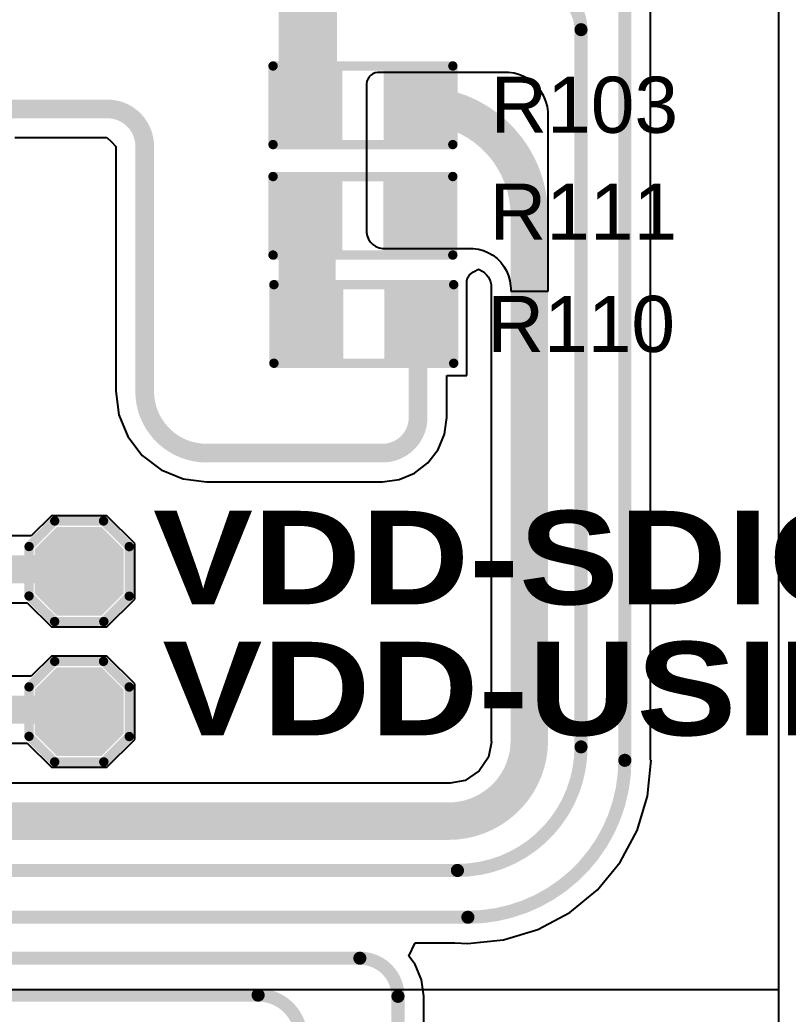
# Model space of a CAD drawing. Header units: inches. Extents: x 0 to 5359, y 0 to 5098.
# Drawn here: x 99.32 to 109.74, y 68.87 to 82.36 of the extents above; entities that cross this region are included whole.
import ezdxf

# ---------------------------------------------------------------- set-up
doc = ezdxf.new("R2010")
doc.units = ezdxf.units.IN
for name, color, linetype in [('Bottom Layer', 5, 'Continuous'), ('Layer 1', 16, 'Continuous'), ('Layer 2', 76, 'Continuous'), ('Top Layer', 1, 'Continuous'), ('Top Overlay', 2, 'Continuous'), ('Top Paste', 8, 'Continuous'), ('Top Solder', 216, 'Continuous')]:
    doc.layers.add(name, color=color, linetype=linetype)
doc.styles.add('Arial', font='', dxfattribs={"height": 0.2})
doc.styles.add('Arial Black_Bold', font='', dxfattribs={"height": 0.2})
doc.styles.get('Arial').set_extended_font_data('Arial')
doc.styles.get('Arial Black_Bold').set_extended_font_data('Arial Black', bold=True)

# ---------------------------------------------------------------- blocks, each defined once
blk = doc.blocks.new('T____________0_5___70')
at = {"layer": 'Top Layer'}
blk.add_hatch(color=1, dxfattribs=at).paths.add_polyline_path([(0.25, 0.5), (-0.25, 0.5), (-0.5, 0.25), (-0.5, -0.25), (-0.25, -0.5), (0.25, -0.5), (0.5, -0.25), (0.5, 0.25)])
at = {"layer": 'Top Paste'}
blk.add_hatch(color=8, dxfattribs=at).paths.add_polyline_path([(0.25, 0.5), (-0.25, 0.5), (-0.5, 0.25), (-0.5, -0.25), (-0.25, -0.5), (0.25, -0.5), (0.5, -0.25), (0.5, 0.25)])
at = {"layer": 'Top Solder'}
blk.add_hatch(color=216, dxfattribs=at).paths.add_polyline_path([(0.301, 0.602), (-0.301, 0.602), (-0.602, 0.301), (-0.602, -0.301), (-0.301, -0.602), (0.301, -0.602), (0.602, -0.301), (0.602, 0.301)])
at = {"layer": 'Top Overlay'}
for points in [[(-0.336, 0.68, 0.127, 0.127, 0), (-0.682, 0.333, 0.127, 0.127, 0)], [(-0.336, 0.68, 0.127, 0.127, 0), (0.336, 0.68, 0.127, 0.127, 0)], [(0.336, 0.68, 0.127, 0.127, 0), (0.684, 0.332, 0.127, 0.127, 0)], [(-0.682, 0.333, 0.127, 0.127, 0), (-0.682, -0.334, 0.127, 0.127, 0)], [(0.684, 0.332, 0.127, 0.127, 0), (0.684, -0.33, 0.127, 0.127, 0)], [(0.684, -0.33, 0.127, 0.127, 0), (0.335, -0.679, 0.127, 0.127, 0)], [(-0.682, -0.334, 0.127, 0.127, 0), (-0.337, -0.679, 0.127, 0.127, 0)], [(-0.337, -0.679, 0.127, 0.127, 0), (0.335, -0.679, 0.127, 0.127, 0)]]:
    blk.add_lwpolyline(points, format="xyseb", dxfattribs=at)
for points in [[(-0.367, 0.68, 0.0635, 0.0635, 1), (-0.304, 0.68, 0.0635, 0.0635, 1)], [(-0.367, 0.68, 0.0635, 0.0635, 1), (-0.304, 0.68, 0.0635, 0.0635, 1)], [(0.305, 0.68, 0.0635, 0.0635, 1), (0.368, 0.68, 0.0635, 0.0635, 1)], [(0.305, 0.68, 0.0635, 0.0635, 1), (0.368, 0.68, 0.0635, 0.0635, 1)], [(-0.714, 0.333, 0.0635, 0.0635, 1), (-0.65, 0.333, 0.0635, 0.0635, 1)], [(-0.714, 0.333, 0.0635, 0.0635, 1), (-0.65, 0.333, 0.0635, 0.0635, 1)], [(0.652, 0.332, 0.0635, 0.0635, 1), (0.715, 0.332, 0.0635, 0.0635, 1)], [(0.652, 0.332, 0.0635, 0.0635, 1), (0.715, 0.332, 0.0635, 0.0635, 1)], [(0.652, -0.33, 0.0635, 0.0635, 1), (0.715, -0.33, 0.0635, 0.0635, 1)], [(0.652, -0.33, 0.0635, 0.0635, 1), (0.715, -0.33, 0.0635, 0.0635, 1)], [(-0.714, -0.334, 0.0635, 0.0635, 1), (-0.65, -0.334, 0.0635, 0.0635, 1)], [(-0.714, -0.334, 0.0635, 0.0635, 1), (-0.65, -0.334, 0.0635, 0.0635, 1)], [(-0.369, -0.679, 0.0635, 0.0635, 1), (-0.306, -0.679, 0.0635, 0.0635, 1)], [(-0.369, -0.679, 0.0635, 0.0635, 1), (-0.306, -0.679, 0.0635, 0.0635, 1)], [(0.303, -0.679, 0.0635, 0.0635, 1), (0.367, -0.679, 0.0635, 0.0635, 1)], [(0.303, -0.679, 0.0635, 0.0635, 1), (0.367, -0.679, 0.0635, 0.0635, 1)]]:
    blk.add_lwpolyline(points, format="xyseb", close=True, dxfattribs=at)
blk = doc.blocks.new('T____________0_5___72')
at = {"layer": 'Top Layer'}
blk.add_hatch(color=1, dxfattribs=at).paths.add_polyline_path([(0.25, 0.5), (-0.25, 0.5), (-0.5, 0.25), (-0.5, -0.25), (-0.25, -0.5), (0.25, -0.5), (0.5, -0.25), (0.5, 0.25)])
at = {"layer": 'Top Paste'}
blk.add_hatch(color=8, dxfattribs=at).paths.add_polyline_path([(0.25, 0.5), (-0.25, 0.5), (-0.5, 0.25), (-0.5, -0.25), (-0.25, -0.5), (0.25, -0.5), (0.5, -0.25), (0.5, 0.25)])
at = {"layer": 'Top Solder'}
blk.add_hatch(color=216, dxfattribs=at).paths.add_polyline_path([(0.301, 0.602), (-0.301, 0.602), (-0.602, 0.301), (-0.602, -0.301), (-0.301, -0.602), (0.301, -0.602), (0.602, -0.301), (0.602, 0.301)])
at = {"layer": 'Top Overlay'}
for points in [[(-0.336, 0.68, 0.127, 0.127, 0), (-0.682, 0.333, 0.127, 0.127, 0)], [(-0.336, 0.68, 0.127, 0.127, 0), (0.336, 0.68, 0.127, 0.127, 0)], [(0.336, 0.68, 0.127, 0.127, 0), (0.684, 0.332, 0.127, 0.127, 0)], [(-0.682, 0.333, 0.127, 0.127, 0), (-0.682, -0.334, 0.127, 0.127, 0)], [(0.684, 0.332, 0.127, 0.127, 0), (0.684, -0.33, 0.127, 0.127, 0)], [(0.684, -0.33, 0.127, 0.127, 0), (0.335, -0.679, 0.127, 0.127, 0)], [(-0.682, -0.334, 0.127, 0.127, 0), (-0.337, -0.679, 0.127, 0.127, 0)], [(-0.337, -0.679, 0.127, 0.127, 0), (0.335, -0.679, 0.127, 0.127, 0)]]:
    blk.add_lwpolyline(points, format="xyseb", dxfattribs=at)
for points in [[(-0.367, 0.68, 0.0635, 0.0635, 1), (-0.304, 0.68, 0.0635, 0.0635, 1)], [(-0.367, 0.68, 0.0635, 0.0635, 1), (-0.304, 0.68, 0.0635, 0.0635, 1)], [(0.305, 0.68, 0.0635, 0.0635, 1), (0.368, 0.68, 0.0635, 0.0635, 1)], [(0.305, 0.68, 0.0635, 0.0635, 1), (0.368, 0.68, 0.0635, 0.0635, 1)], [(-0.714, 0.333, 0.0635, 0.0635, 1), (-0.65, 0.333, 0.0635, 0.0635, 1)], [(-0.714, 0.333, 0.0635, 0.0635, 1), (-0.65, 0.333, 0.0635, 0.0635, 1)], [(0.652, 0.332, 0.0635, 0.0635, 1), (0.715, 0.332, 0.0635, 0.0635, 1)], [(0.652, 0.332, 0.0635, 0.0635, 1), (0.715, 0.332, 0.0635, 0.0635, 1)], [(0.652, -0.33, 0.0635, 0.0635, 1), (0.715, -0.33, 0.0635, 0.0635, 1)], [(0.652, -0.33, 0.0635, 0.0635, 1), (0.715, -0.33, 0.0635, 0.0635, 1)], [(-0.714, -0.334, 0.0635, 0.0635, 1), (-0.65, -0.334, 0.0635, 0.0635, 1)], [(-0.714, -0.334, 0.0635, 0.0635, 1), (-0.65, -0.334, 0.0635, 0.0635, 1)], [(-0.369, -0.679, 0.0635, 0.0635, 1), (-0.306, -0.679, 0.0635, 0.0635, 1)], [(-0.369, -0.679, 0.0635, 0.0635, 1), (-0.306, -0.679, 0.0635, 0.0635, 1)], [(0.303, -0.679, 0.0635, 0.0635, 1), (0.367, -0.679, 0.0635, 0.0635, 1)], [(0.303, -0.679, 0.0635, 0.0635, 1), (0.367, -0.679, 0.0635, 0.0635, 1)]]:
    blk.add_lwpolyline(points, format="xyseb", close=True, dxfattribs=at)
blk = doc.blocks.new('R___0603_93')
at = {"layer": 'Top Layer'}
for points in [[(-0.381, 0.445), (-0.381, -0.445), (-1.143, -0.445), (-1.143, 0.445)], [(1.143, 0.445), (1.143, -0.445), (0.381, -0.445), (0.381, 0.445)]]:
    blk.add_hatch(color=1, dxfattribs=at).paths.add_polyline_path(points)
at = {"layer": 'Top Paste'}
for points in [[(-0.381, 0.445), (-0.381, -0.445), (-1.143, -0.445), (-1.143, 0.445)], [(1.143, 0.445), (1.143, -0.445), (0.381, -0.445), (0.381, 0.445)]]:
    blk.add_hatch(color=8, dxfattribs=at).paths.add_polyline_path(points)
at = {"layer": 'Top Solder'}
for points in [[(-0.279, 0.546), (-0.279, -0.546), (-1.245, -0.546), (-1.245, 0.546)], [(1.245, 0.546), (1.245, -0.546), (0.279, -0.546), (0.279, 0.546)]]:
    blk.add_hatch(color=216, dxfattribs=at).paths.add_polyline_path(points)
at = {"layer": 'Top Overlay'}
for points in [[(-1.219, -0.533, 0.127, 0.127, 0), (-1.219, 0.533, 0.127, 0.127, 0)], [(-1.219, 0.533, 0.127, 0.127, 0), (1.219, 0.533, 0.127, 0.127, 0)], [(1.219, -0.533, 0.127, 0.127, 0), (1.219, 0.533, 0.127, 0.127, 0)], [(-1.219, -0.533, 0.127, 0.127, 0), (1.219, -0.533, 0.127, 0.127, 0)]]:
    blk.add_lwpolyline(points, format="xyseb", dxfattribs=at)
for points in [[(-1.251, 0.533, 0.0635, 0.0635, 1), (-1.187, 0.533, 0.0635, 0.0635, 1)], [(-1.251, 0.533, 0.0635, 0.0635, 1), (-1.187, 0.533, 0.0635, 0.0635, 1)], [(1.187, 0.533, 0.0635, 0.0635, 1), (1.251, 0.533, 0.0635, 0.0635, 1)], [(1.187, 0.533, 0.0635, 0.0635, 1), (1.251, 0.533, 0.0635, 0.0635, 1)], [(-1.251, -0.533, 0.0635, 0.0635, 1), (-1.187, -0.533, 0.0635, 0.0635, 1)], [(-1.251, -0.533, 0.0635, 0.0635, 1), (-1.187, -0.533, 0.0635, 0.0635, 1)], [(1.187, -0.533, 0.0635, 0.0635, 1), (1.251, -0.533, 0.0635, 0.0635, 1)], [(1.187, -0.533, 0.0635, 0.0635, 1), (1.251, -0.533, 0.0635, 0.0635, 1)]]:
    blk.add_lwpolyline(points, format="xyseb", close=True, dxfattribs=at)
blk = doc.blocks.new('R___0603_94')
at = {"layer": 'Top Layer'}
for points in [[(-0.381, 0.4445), (-0.381, -0.4445), (-1.143, -0.4445), (-1.143, 0.4445)], [(1.143, 0.4445), (1.143, -0.4445), (0.381, -0.4445), (0.381, 0.4445)]]:
    blk.add_hatch(color=1, dxfattribs=at).paths.add_polyline_path(points)
at = {"layer": 'Top Paste'}
for points in [[(-0.381, 0.4445), (-0.381, -0.4445), (-1.143, -0.4445), (-1.143, 0.4445)], [(1.143, 0.4445), (1.143, -0.4445), (0.381, -0.4445), (0.381, 0.4445)]]:
    blk.add_hatch(color=8, dxfattribs=at).paths.add_polyline_path(points)
at = {"layer": 'Top Solder'}
for points in [[(-0.2794, 0.5461), (-0.2794, -0.5461), (-1.2446, -0.5461), (-1.2446, 0.5461)], [(1.2446, 0.5461), (1.2446, -0.5461), (0.2794, -0.5461), (0.2794, 0.5461)]]:
    blk.add_hatch(color=216, dxfattribs=at).paths.add_polyline_path(points)
at = {"layer": 'Top Overlay'}
for points in [[(-1.2192, 0.5334, 0.127, 0.127, 0), (-1.2192, -0.5334, 0.127, 0.127, 0)], [(1.2192, 0.5334, 0.127, 0.127, 0), (-1.2192, 0.5334, 0.127, 0.127, 0)], [(1.2192, 0.5334, 0.127, 0.127, 0), (1.2192, -0.5334, 0.127, 0.127, 0)], [(1.2192, -0.5334, 0.127, 0.127, 0), (-1.2192, -0.5334, 0.127, 0.127, 0)]]:
    blk.add_lwpolyline(points, format="xyseb", dxfattribs=at)
for points in [[(-1.25095, 0.5334, 0.0635, 0.0635, 1), (-1.18745, 0.5334, 0.0635, 0.0635, 1)], [(-1.25095, 0.5334, 0.0635, 0.0635, 1), (-1.18745, 0.5334, 0.0635, 0.0635, 1)], [(1.18745, 0.5334, 0.0635, 0.0635, 1), (1.25095, 0.5334, 0.0635, 0.0635, 1)], [(1.18745, 0.5334, 0.0635, 0.0635, 1), (1.25095, 0.5334, 0.0635, 0.0635, 1)], [(-1.25095, -0.5334, 0.0635, 0.0635, 1), (-1.18745, -0.5334, 0.0635, 0.0635, 1)], [(-1.25095, -0.5334, 0.0635, 0.0635, 1), (-1.18745, -0.5334, 0.0635, 0.0635, 1)], [(1.18745, -0.5334, 0.0635, 0.0635, 1), (1.25095, -0.5334, 0.0635, 0.0635, 1)], [(1.18745, -0.5334, 0.0635, 0.0635, 1), (1.25095, -0.5334, 0.0635, 0.0635, 1)]]:
    blk.add_lwpolyline(points, format="xyseb", close=True, dxfattribs=at)
blk = doc.blocks.new('R___0603_97')
at = {"layer": 'Top Layer'}
for points in [[(-0.381, 0.4445), (-0.381, -0.4445), (-1.143, -0.4445), (-1.143, 0.4445)], [(1.143, 0.4445), (1.143, -0.4445), (0.381, -0.4445), (0.381, 0.4445)]]:
    blk.add_hatch(color=1, dxfattribs=at).paths.add_polyline_path(points)
at = {"layer": 'Top Paste'}
for points in [[(-0.381, 0.4445), (-0.381, -0.4445), (-1.143, -0.4445), (-1.143, 0.4445)], [(1.143, 0.4445), (1.143, -0.4445), (0.381, -0.4445), (0.381, 0.4445)]]:
    blk.add_hatch(color=8, dxfattribs=at).paths.add_polyline_path(points)
at = {"layer": 'Top Solder'}
for points in [[(-0.2794, 0.5461), (-0.2794, -0.5461), (-1.2446, -0.5461), (-1.2446, 0.5461)], [(1.2446, 0.5461), (1.2446, -0.5461), (0.2794, -0.5461), (0.2794, 0.5461)]]:
    blk.add_hatch(color=216, dxfattribs=at).paths.add_polyline_path(points)
at = {"layer": 'Top Overlay'}
for points in [[(-1.2192, 0.5334, 0.127, 0.127, 0), (1.2192, 0.5334, 0.127, 0.127, 0)], [(-1.2192, -0.5334, 0.127, 0.127, 0), (-1.2192, 0.5334, 0.127, 0.127, 0)], [(1.2192, -0.5334, 0.127, 0.127, 0), (1.2192, 0.5334, 0.127, 0.127, 0)], [(-1.2192, -0.5334, 0.127, 0.127, 0), (1.2192, -0.5334, 0.127, 0.127, 0)]]:
    blk.add_lwpolyline(points, format="xyseb", dxfattribs=at)
for points in [[(-1.25095, 0.5334, 0.0635, 0.0635, 1), (-1.18745, 0.5334, 0.0635, 0.0635, 1)], [(-1.25095, 0.5334, 0.0635, 0.0635, 1), (-1.18745, 0.5334, 0.0635, 0.0635, 1)], [(1.18745, 0.5334, 0.0635, 0.0635, 1), (1.25095, 0.5334, 0.0635, 0.0635, 1)], [(1.18745, 0.5334, 0.0635, 0.0635, 1), (1.25095, 0.5334, 0.0635, 0.0635, 1)], [(-1.25095, -0.5334, 0.0635, 0.0635, 1), (-1.18745, -0.5334, 0.0635, 0.0635, 1)], [(-1.25095, -0.5334, 0.0635, 0.0635, 1), (-1.18745, -0.5334, 0.0635, 0.0635, 1)], [(1.18745, -0.5334, 0.0635, 0.0635, 1), (1.25095, -0.5334, 0.0635, 0.0635, 1)], [(1.18745, -0.5334, 0.0635, 0.0635, 1), (1.25095, -0.5334, 0.0635, 0.0635, 1)]]:
    blk.add_lwpolyline(points, format="xyseb", close=True, dxfattribs=at)

msp = doc.modelspace()

# ---------------------------------------------------------------- hatches: boundary and pattern name
at = {"layer": 'Top Layer'}
for points in [[(102.833, 80.756), (103.624, 80.756), (103.624, 84.085), (102.833, 84.085)], [(102.833, 77.787), (103.607, 77.787), (103.607, 80.145), (102.833, 80.145)]]:
    msp.add_hatch(color=1, dxfattribs=at).paths.add_polyline_path(points)

# ---------------------------------------------------------------- linework, layer by layer
at = {"layer": 'Bottom Layer'}
msp.add_line((109.612, 115.855), (109.612, 4.145), dxfattribs=at)
at = {"layer": 'Layer 1'}
msp.add_line((109.612, 115.855), (109.612, 4.145), dxfattribs=at)
at = {"layer": 'Layer 2'}
for p, q in [((109.612, 115.855), (109.612, 69.195)), ((109.612, 69.195), (91.303, 69.195))]:
    msp.add_line(p, q, dxfattribs=at)
at = {"layer": 'Top Layer'}
for p, q in [((109.612, 115.855), (109.612, 4.145)), ((107.878, 72.31), (107.878, 84.554)), ((104.142, 81.638), (104.112, 81.625)), ((104.175, 81.645), (104.142, 81.638)), ((104.191, 81.645), (104.175, 81.645)), ((105.913, 81.645), (104.191, 81.645)), ((105.951, 81.645), (105.913, 81.645)), ((105.913, 81.645), (105.913, 81.645)), ((106.025, 81.635), (105.951, 81.645)), ((104.03, 81.526), (104.023, 81.493)), ((104.043, 81.556), (104.03, 81.526)), ((104.061, 81.584), (104.043, 81.556)), ((104.084, 81.607), (104.061, 81.584)), ((104.112, 81.625), (104.084, 81.607)), ((106.098, 81.615), (106.025, 81.635)), ((106.167, 81.587), (106.098, 81.615)), ((106.232, 81.549), (106.167, 81.587)), ((106.292, 81.503), (106.232, 81.549)), ((106.345, 81.45), (106.292, 81.503)), ((104.023, 81.493), (104.023, 81.477)), ((104.023, 81.477), (104.023, 81.477)), ((104.023, 81.477), (104.023, 79.496)), ((106.391, 81.39), (106.345, 81.45)), ((106.429, 81.325), (106.391, 81.39)), ((106.457, 81.256), (106.429, 81.325)), ((106.477, 81.183), (106.457, 81.256)), ((106.487, 81.109), (106.477, 81.183)), ((106.487, 81.071), (106.487, 81.109)), ((106.487, 78.677), (106.487, 81.071)), ((99.254, 80.762), (100.505, 80.762)), ((100.505, 80.762), (100.568, 80.702)), ((100.568, 80.702), (100.627, 80.639)), ((100.627, 80.639), (100.627, 77.318)), ((104.023, 79.496), (104.023, 79.472)), ((104.023, 79.472), (104.033, 79.426)), ((104.033, 79.426), (104.051, 79.382)), ((104.051, 79.382), (104.077, 79.343)), ((104.077, 79.343), (104.111, 79.309)), ((104.111, 79.309), (104.15, 79.283)), ((104.15, 79.283), (104.194, 79.265)), ((104.194, 79.265), (104.24, 79.255)), ((104.24, 79.255), (104.264, 79.255)), ((104.264, 79.255), (104.264, 79.255)), ((104.264, 79.255), (105.437, 79.255)), ((105.437, 79.255), (105.472, 79.254)), ((105.472, 79.254), (105.543, 79.245)), ((105.543, 79.245), (105.612, 79.227)), ((105.612, 79.227), (105.677, 79.199)), ((105.677, 79.199), (105.739, 79.164)), ((105.739, 79.164), (105.795, 79.121)), ((105.795, 79.121), (105.845, 79.07)), ((105.423, 78.897), (105.476, 78.939)), ((105.476, 78.939), (105.544, 78.974)), ((105.544, 78.974), (105.562, 78.967)), ((105.562, 78.967), (105.595, 78.948)), ((105.595, 78.948), (105.624, 78.925)), ((105.845, 79.07), (105.889, 79.014)), ((105.889, 79.014), (105.924, 78.952)), ((105.924, 78.952), (105.951, 78.887)), ((105.385, 78.819), (105.396, 78.86)), ((105.385, 77.534), (105.385, 78.819)), ((105.396, 78.86), (105.423, 78.897)), ((105.624, 78.925), (105.65, 78.899)), ((105.65, 78.899), (105.673, 78.87)), ((105.673, 78.87), (105.692, 78.838)), ((105.692, 78.838), (105.706, 78.803)), ((105.706, 78.803), (105.715, 78.769)), ((105.951, 78.887), (105.97, 78.818)), ((105.97, 78.818), (105.979, 78.748)), ((105.715, 78.769), (105.715, 72.578)), ((105.979, 78.748), (105.98, 78.712)), ((105.98, 78.712), (105.98, 78.712)), ((105.98, 78.712), (105.98, 78.677)), ((105.98, 78.677), (106.487, 78.677)), ((105.113, 76.962), (105.113, 77.534)), ((105.113, 77.534), (105.385, 77.534)), ((100.627, 77.318), (100.624, 77.318)), ((100.624, 77.318), (100.666, 76.999)), ((100.666, 76.999), (100.789, 76.703)), ((105.083, 76.737), (105.113, 76.962)), ((105.113, 76.962), (105.113, 76.962)), ((100.789, 76.703), (100.984, 76.448)), ((104.996, 76.526), (105.083, 76.737)), ((104.858, 76.346), (104.996, 76.526)), ((100.984, 76.448), (101.239, 76.253)), ((101.239, 76.253), (101.536, 76.13)), ((104.677, 76.208), (104.858, 76.346)), ((101.536, 76.13), (101.854, 76.088)), ((104.242, 76.091), (104.467, 76.121)), ((104.467, 76.121), (104.677, 76.208)), ((101.854, 76.088), (101.854, 76.091)), ((101.854, 76.091), (104.242, 76.091)), ((104.242, 76.091), (104.242, 76.091)), ((99.751, 75.629), (99.478, 75.356)), ((100.505, 75.629), (99.751, 75.629)), ((100.882, 75.252), (100.505, 75.629)), ((99.478, 75.356), (98.021, 75.356)), ((100.882, 74.498), (100.882, 75.252)), ((100.505, 74.121), (100.882, 74.498)), ((97.95, 74.449), (99.423, 74.449)), ((99.423, 74.449), (99.751, 74.121)), ((99.751, 74.121), (100.505, 74.121)), ((99.751, 73.724), (99.478, 73.451)), ((100.505, 73.724), (99.751, 73.724)), ((100.882, 73.347), (100.505, 73.724)), ((99.478, 73.451), (96.03, 73.451)), ((100.882, 72.593), (100.882, 73.347)), ((96.03, 72.544), (99.423, 72.544)), ((99.423, 72.544), (99.751, 72.216)), ((100.505, 72.216), (100.882, 72.593)), ((105.719, 72.557), (105.679, 72.354)), ((105.715, 72.578), (105.719, 72.557)), ((105.679, 72.354), (105.552, 72.165)), ((99.751, 72.216), (100.505, 72.216)), ((107.836, 71.825), (107.884, 72.31)), ((107.884, 72.31), (107.878, 72.31)), ((105.552, 72.165), (105.363, 72.038)), ((105.139, 72.002), (79.455, 72.002)), ((105.16, 71.998), (105.139, 72.002)), ((105.363, 72.038), (105.16, 71.998)), ((107.695, 71.359), (107.836, 71.825)), ((107.465, 70.929), (107.695, 71.359)), ((107.156, 70.553), (107.465, 70.929)), ((106.78, 70.244), (107.156, 70.553)), ((106.35, 70.014), (106.78, 70.244)), ((105.884, 69.873), (106.35, 70.014)), ((104.6, 69.653), (104.685, 69.831)), ((104.685, 69.831), (105.222, 69.831)), ((105.222, 69.831), (105.399, 69.825)), ((105.399, 69.825), (105.572, 69.842)), ((105.399, 69.825), (105.399, 69.825)), ((105.572, 69.842), (105.884, 69.873)), ((104.686, 69.541), (104.6, 69.653)), ((104.772, 69.331), (104.686, 69.541)), ((104.802, 69.107), (104.772, 69.331)), ((104.801, 62.244), (104.801, 69.107)), ((104.801, 69.107), (104.802, 69.107))]:
    msp.add_line(p, q, dxfattribs=at)
for points in [[(107.529, 72.31, 0.178, 0.178, 0), (107.529, 84.554, 0.178, 0.178, 0)], [(106.358, 82.802, 0.178, 0.178, -0.414214), (106.934, 82.226, 0.178, 0.178, 0)], [(106.934, 72.492, 0.178, 0.178, 0), (106.934, 82.226, 0.178, 0.178, 0)], [(104.738, 81.2, 0.508, 0.508, -0.414214), (106.233, 79.705, 0.508, 0.508, 0)], [(97.75, 81.15, 0.254, 0.254, 0), (100.511, 81.15, 0.254, 0.254, 0)], [(100.511, 81.15, 0.254, 0.254, -0.414214), (101.016, 80.645, 0.254, 0.254, 0)], [(101.016, 77.318, 0.254, 0.254, 0), (101.016, 80.645, 0.254, 0.254, 0)], [(106.233, 72.578, 0.508, 0.508, 0), (106.233, 79.705, 0.508, 0.508, 0)], [(104.724, 78.207, 0.254, 0.254, -0.414214), (104.75, 78.232, 0.254, 0.254, 0)], [(104.724, 76.962, 0.254, 0.254, 0), (104.724, 78.207, 0.254, 0.254, 0)], [(101.854, 76.479, 0.254, 0.254, -0.414214), (101.016, 77.318, 0.254, 0.254, 0)], [(104.724, 76.962, 0.254, 0.254, -0.414214), (104.242, 76.479, 0.254, 0.254, 0)], [(101.854, 76.479, 0.254, 0.254, 0), (104.242, 76.479, 0.254, 0.254, 0)], [(97.691, 74.902, 0.381, 0.381, 0), (100.101, 74.902, 0.381, 0.381, 0)], [(100.101, 74.902, 0.381, 0.381, 0), (100.128, 74.875, 0.381, 0.381, 0)], [(95.7, 72.998, 0.381, 0.381, 0), (100.101, 72.998, 0.381, 0.381, 0)], [(100.101, 72.998, 0.381, 0.381, 0), (100.128, 72.97, 0.381, 0.381, 0)], [(106.233, 72.578, 0.508, 0.508, -0.414214), (105.139, 71.484, 0.508, 0.508, 0)], [(106.934, 72.492, 0.178, 0.178, -0.414214), (105.258, 70.815, 0.178, 0.178, 0)], [(107.529, 72.31, 0.178, 0.178, -0.414215), (105.399, 70.18, 0.178, 0.178, 0)], [(79.455, 71.484, 0.508, 0.508, 0), (105.139, 71.484, 0.508, 0.508, 0)], [(70.142, 70.815, 0.178, 0.178, 0), (105.258, 70.815, 0.178, 0.178, 0)], [(68.894, 70.18, 0.178, 0.178, 0), (105.399, 70.18, 0.178, 0.178, 0)], [(67.721, 69.624, 0.178, 0.178, 0), (103.934, 69.624, 0.178, 0.178, 0)], [(103.934, 69.624, 0.178, 0.178, -0.414214), (104.452, 69.107, 0.178, 0.178, 0)], [(67.787, 69.124, 0.178, 0.178, 0), (102.554, 69.124, 0.178, 0.178, 0)], [(102.554, 69.124, 0.178, 0.178, -0.414214), (103.137, 68.542, 0.178, 0.178, 0)], [(104.452, 62.244, 0.178, 0.178, 0), (104.452, 69.107, 0.178, 0.178, 0)]]:
    msp.add_lwpolyline(points, format="xyseb", dxfattribs=at)
for points in [[(106.89, 82.226, 0.0889, 0.0889, 1), (106.978, 82.226, 0.0889, 0.0889, 1)], [(106.89, 82.226, 0.0889, 0.0889, 1), (106.978, 82.226, 0.0889, 0.0889, 1)], [(104.611, 81.2, 0.254, 0.254, 1), (104.865, 81.2, 0.254, 0.254, 1)], [(100.447, 81.15, 0.127, 0.127, 1), (100.574, 81.15, 0.127, 0.127, 1)], [(100.447, 81.15, 0.127, 0.127, 1), (100.574, 81.15, 0.127, 0.127, 1)], [(100.952, 80.645, 0.127, 0.127, 1), (101.079, 80.645, 0.127, 0.127, 1)], [(100.952, 80.645, 0.127, 0.127, 1), (101.079, 80.645, 0.127, 0.127, 1)], [(106.106, 79.705, 0.254, 0.254, 1), (106.36, 79.705, 0.254, 0.254, 1)], [(106.106, 79.705, 0.254, 0.254, 1), (106.36, 79.705, 0.254, 0.254, 1)], [(104.661, 78.207, 0.127, 0.127, 1), (104.788, 78.207, 0.127, 0.127, 1)], [(104.661, 78.207, 0.127, 0.127, 1), (104.788, 78.207, 0.127, 0.127, 1)], [(104.686, 78.232, 0.127, 0.127, 1), (104.813, 78.232, 0.127, 0.127, 1)], [(100.952, 77.318, 0.127, 0.127, 1), (101.079, 77.318, 0.127, 0.127, 1)], [(100.952, 77.318, 0.127, 0.127, 1), (101.079, 77.318, 0.127, 0.127, 1)], [(104.661, 76.962, 0.127, 0.127, 1), (104.788, 76.962, 0.127, 0.127, 1)], [(104.661, 76.962, 0.127, 0.127, 1), (104.788, 76.962, 0.127, 0.127, 1)], [(101.79, 76.479, 0.127, 0.127, 1), (101.918, 76.479, 0.127, 0.127, 1)], [(101.79, 76.479, 0.127, 0.127, 1), (101.918, 76.479, 0.127, 0.127, 1)], [(104.178, 76.479, 0.127, 0.127, 1), (104.305, 76.479, 0.127, 0.127, 1)], [(104.178, 76.479, 0.127, 0.127, 1), (104.305, 76.479, 0.127, 0.127, 1)], [(100.006, 74.902, 0.191, 0.191, 1), (100.196, 74.902, 0.191, 0.191, 1)], [(100.006, 74.902, 0.191, 0.191, 1), (100.196, 74.902, 0.191, 0.191, 1)], [(100.033, 74.875, 0.191, 0.191, 1), (100.224, 74.875, 0.191, 0.191, 1)], [(100.006, 72.998, 0.191, 0.191, 1), (100.196, 72.998, 0.191, 0.191, 1)], [(100.006, 72.998, 0.191, 0.191, 1), (100.196, 72.998, 0.191, 0.191, 1)], [(100.033, 72.97, 0.191, 0.191, 1), (100.224, 72.97, 0.191, 0.191, 1)], [(106.106, 72.578, 0.254, 0.254, 1), (106.36, 72.578, 0.254, 0.254, 1)], [(106.106, 72.578, 0.254, 0.254, 1), (106.36, 72.578, 0.254, 0.254, 1)], [(106.89, 72.492, 0.0889, 0.0889, 1), (106.978, 72.492, 0.0889, 0.0889, 1)], [(106.89, 72.492, 0.0889, 0.0889, 1), (106.978, 72.492, 0.0889, 0.0889, 1)], [(107.484, 72.31, 0.0889, 0.0889, 1), (107.573, 72.31, 0.0889, 0.0889, 1)], [(107.484, 72.31, 0.0889, 0.0889, 1), (107.573, 72.31, 0.0889, 0.0889, 1)], [(105.012, 71.484, 0.254, 0.254, 1), (105.266, 71.484, 0.254, 0.254, 1)], [(105.012, 71.484, 0.254, 0.254, 1), (105.266, 71.484, 0.254, 0.254, 1)], [(105.213, 70.815, 0.0889, 0.0889, 1), (105.302, 70.815, 0.0889, 0.0889, 1)], [(105.213, 70.815, 0.0889, 0.0889, 1), (105.302, 70.815, 0.0889, 0.0889, 1)], [(105.355, 70.18, 0.0889, 0.0889, 1), (105.444, 70.18, 0.0889, 0.0889, 1)], [(105.355, 70.18, 0.0889, 0.0889, 1), (105.444, 70.18, 0.0889, 0.0889, 1)], [(103.89, 69.624, 0.0889, 0.0889, 1), (103.978, 69.624, 0.0889, 0.0889, 1)], [(103.89, 69.624, 0.0889, 0.0889, 1), (103.978, 69.624, 0.0889, 0.0889, 1)], [(102.51, 69.124, 0.0889, 0.0889, 1), (102.599, 69.124, 0.0889, 0.0889, 1)], [(102.51, 69.124, 0.0889, 0.0889, 1), (102.599, 69.124, 0.0889, 0.0889, 1)], [(104.407, 69.107, 0.0889, 0.0889, 1), (104.496, 69.107, 0.0889, 0.0889, 1)], [(104.407, 69.107, 0.0889, 0.0889, 1), (104.496, 69.107, 0.0889, 0.0889, 1)]]:
    msp.add_lwpolyline(points, format="xyseb", close=True, dxfattribs=at)

# ---------------------------------------------------------------- block references
for name, p in [('R___0603_97', (103.976, 81.2)), ('R___0603_93', (103.976, 79.7))]:
    msp.add_blockref(name, p)
for name, p, rotation in [('R___0603_94', (103.988, 78.232), 180), ('T____________0_5___72', (100.128, 74.875), 90), ('T____________0_5___70', (100.128, 72.97), 90)]:
    msp.add_blockref(name, p, dxfattribs=dict(rotation=rotation))

# ---------------------------------------------------------------- texts
at = {"layer": 'Top Overlay'}
for s, height, style, p in [('R103', 0.762, 'Arial', (105.706, 80.826)), ('R111', 0.762, 'Arial', (105.694, 79.375)), ('R110', 0.762, 'Arial', (105.664, 77.851)), ('VDD-SDIO', 1.27, 'Arial Black_Bold', (101.13, 74.426)), ('VDD-USIM', 1.27, 'Arial Black_Bold', (101.257, 72.649))]:
    msp.add_text(s, height=height, dxfattribs=dict(at, style=style)).set_placement(p)

doc.saveas('drawing.dxf')
